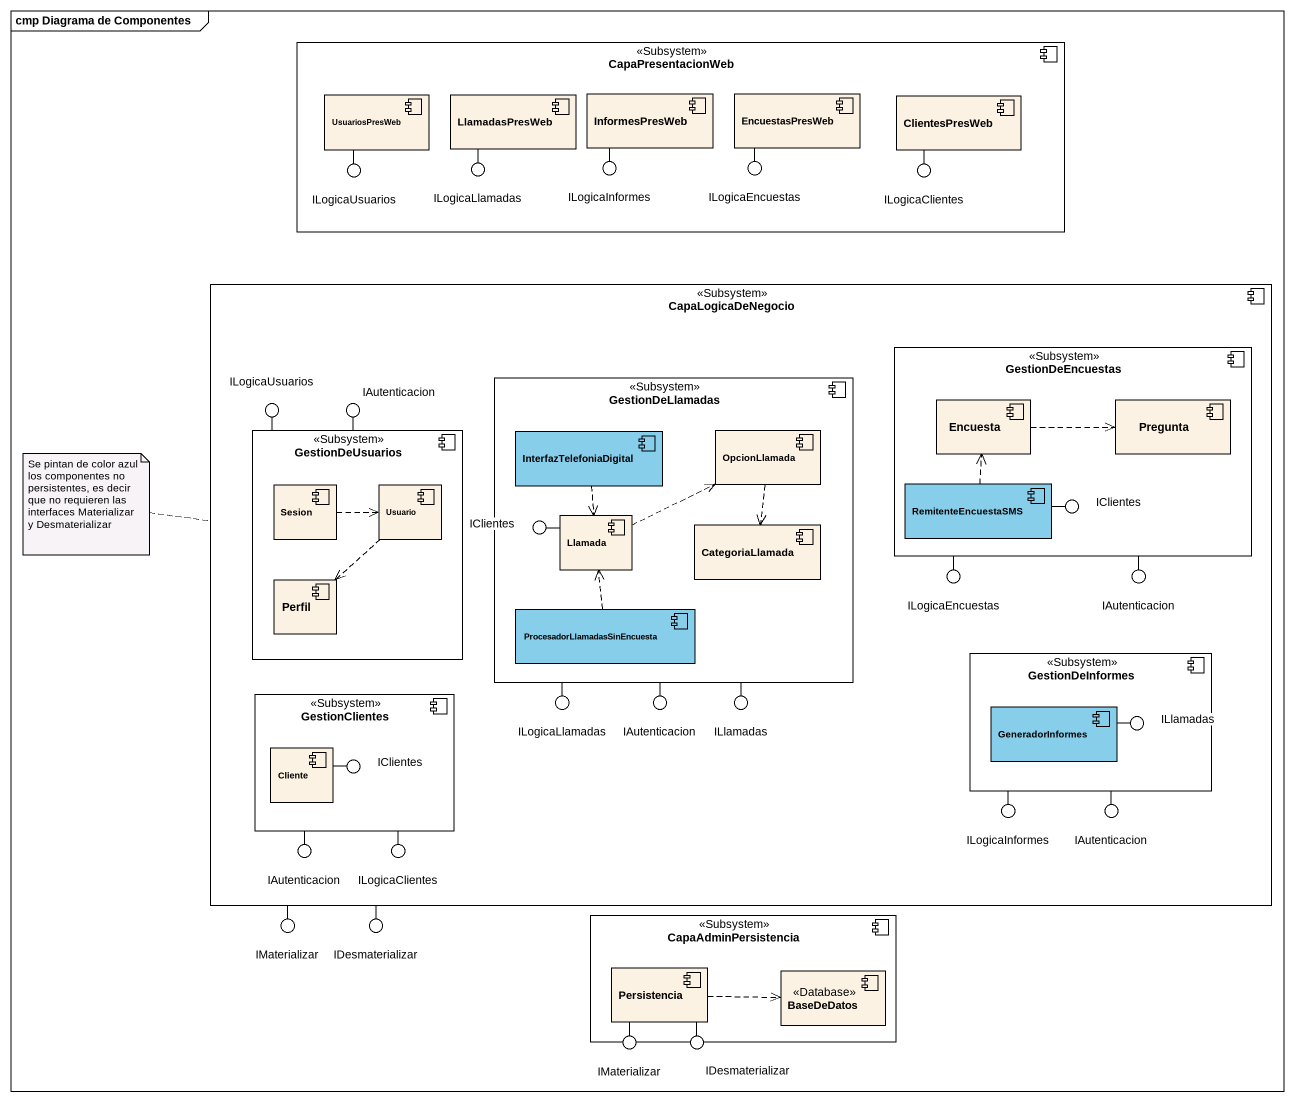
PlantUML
@startuml
mainframe cmp Diagrama de Componentes
component CapaPresentacionWeb <<Subsystem>> {
  component UsuariosPresWeb
  component LlamadasPresWeb
  component InformesPresWeb
  component EncuestasPresWeb
  component ClientesPresWeb
}
() ILogicaUsuarios
() ILogicaLlamadas
() ILogicaInformes
() ILogicaEncuestas
() ILogicaClientes
component CapaLogicaDeNegocio <<Subsystem>> {
  component GestionDeLlamadas <<Subsystem>> {
    component InterfazTelefoniaDigital #87CEEB
    component OpcionLlamada
    component Llamada
    component CategoriaLlamada
    component "ProcesadorLlamadasSinEncuesta" as ProcesadorLlamadasSinEncuest #87CEEB
  }
  component GestionDeEncuestas <<Subsystem>> {
    component Encuesta
    component Pregunta
    component RemitenteEncuestaSMS #87CEEB
  }
  component GestionDeUsuarios <<Subsystem>> {
    component Sesion
    component Usuario
    component Perfil
  }
  component GestionDeInformes <<Subsystem>> {
    component GeneradorInformes #87CEEB
  }
  component GestionClientes <<Subsystem>> {
    component Cliente
  }
}
() "ILogicaUsuarios" as ILogicaUsuarios_2
() IAutenticacion
() IClientes
() "IClientes" as IClientes_2
() "ILogicaEncuestas" as ILogicaEncuestas_2
() "IAutenticacion" as IAutenticacion_2
() "ILogicaLlamadas" as ILogicaLlamadas_2
() "IAutenticacion" as IAutenticacion_3
() ILlamadas
() "IClientes" as IClientes_3
() "ILlamadas" as ILlamadas_2
() "ILogicaInformes" as ILogicaInformes_2
() "IAutenticacion" as IAutenticacion_4
() "IAutenticacion" as IAutenticacion_5
() "ILogicaClientes" as ILogicaClientes_2
() IMaterializar
() IDesmaterializar
component CapaAdminPersistencia <<Subsystem>> {
  component Persistencia
  component BaseDeDatos <<Database>>
}
() "IMaterializar" as IMaterializar_2
() "IDesmaterializar" as IDesmaterializar_2
UsuariosPresWeb -- ILogicaUsuarios
LlamadasPresWeb -- ILogicaLlamadas
InformesPresWeb -- ILogicaInformes
EncuestasPresWeb -- ILogicaEncuestas
ClientesPresWeb -- ILogicaClientes
GestionDeUsuarios -up- ILogicaUsuarios_2
GestionDeUsuarios -up- IAutenticacion
Llamada -left- IClientes
RemitenteEncuestaSMS -right- IClientes_2
GestionDeEncuestas -- ILogicaEncuestas_2
GestionDeEncuestas -- IAutenticacion_2
GestionDeLlamadas -- ILogicaLlamadas_2
GestionDeLlamadas -- IAutenticacion_3
GestionDeLlamadas -- ILlamadas
Cliente -right- IClientes_3
GeneradorInformes -right- ILlamadas_2
GestionDeInformes -- ILogicaInformes_2
GestionDeInformes -- IAutenticacion_4
GestionClientes -- IAutenticacion_5
GestionClientes -- ILogicaClientes_2
CapaLogicaDeNegocio -- IMaterializar
CapaLogicaDeNegocio -- IDesmaterializar
Persistencia -- IMaterializar_2
Persistencia -- IDesmaterializar_2
Encuesta .right.> Pregunta
InterfazTelefoniaDigital ..> Llamada
OpcionLlamada ..> CategoriaLlamada
Sesion .right.> Usuario
Usuario ..> Perfil
Llamada .right.> OpcionLlamada
RemitenteEncuestaSMS .up.> Encuesta
ProcesadorLlamadasSinEncuest .up.> Llamada
Persistencia .right.> BaseDeDatos
note left of CapaLogicaDeNegocio : Se pintan de color azul los componentes no persistentes, es decir que no requieren las interfaces Materializar y Desmaterializar
@enduml
